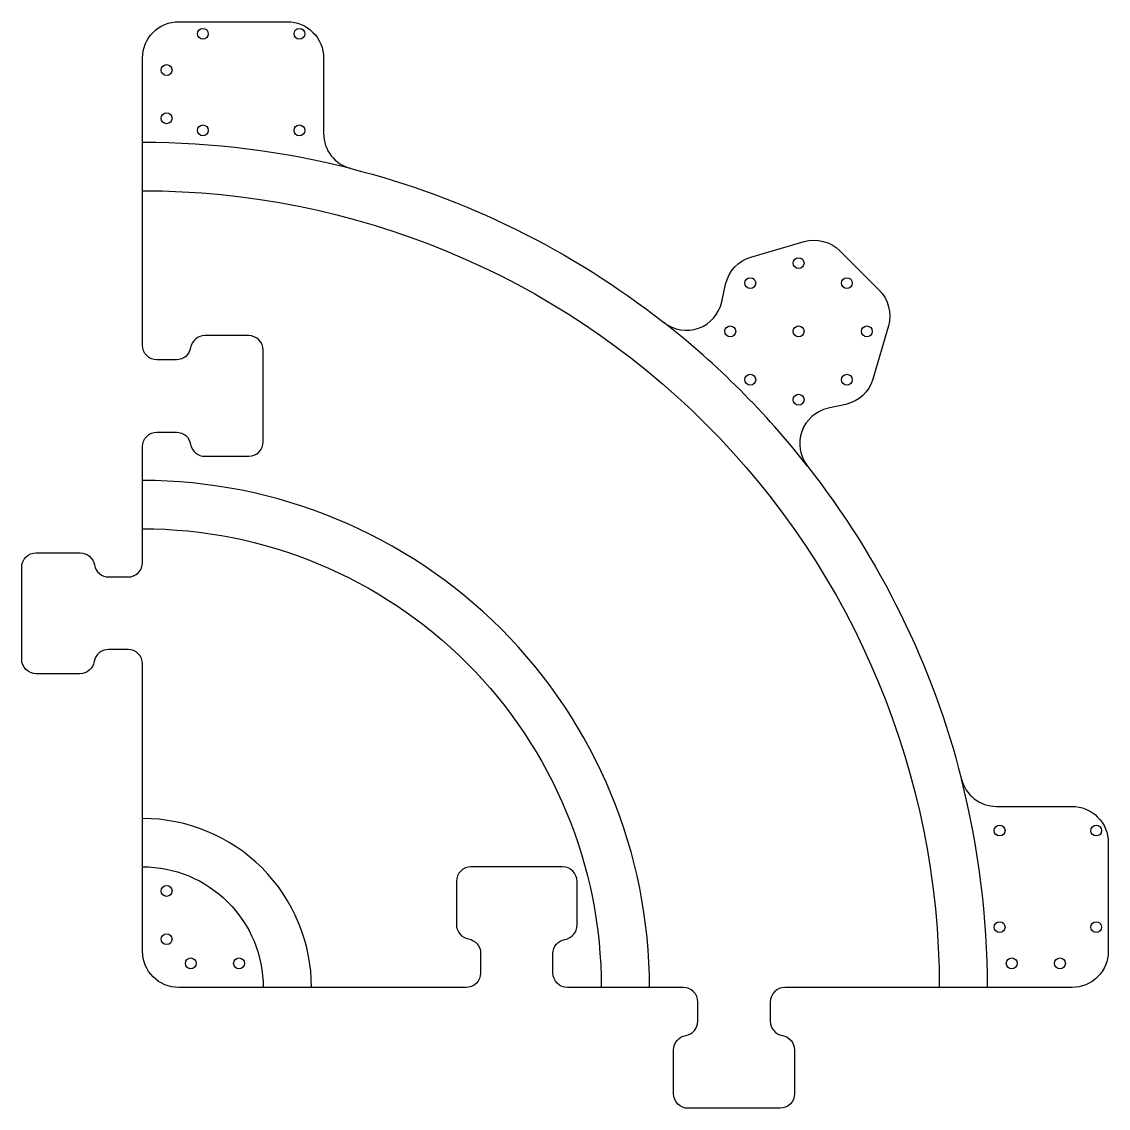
# Model space of a CAD drawing. Extents: x -250 to 200, y -250 to 200.
import ezdxf

# ---------------------------------------------------------------- set-up
doc = ezdxf.new("R2010")
doc.units = 0
doc.layers.get('0').update_dxf_attribs({"linetype": 'CONTINUOUS'})

msp = doc.modelspace()

# ---------------------------------------------------------------- linework, layer by layer
msp.add_lwpolyline([(-220.06, -65.03, -0.365977), (-225.97, -70.03), (-244.03, -70.03, -0.414214), (-250.03, -64.03), (-250.03, -25.98, -0.414214), (-244.03, -19.98), (-225.81, -19.98, -0.365977), (-219.89, -24.98, 0.365977), (-213.97, -29.98), (-206, -29.98, 0.414214), (-200, -23.97), (-200, 24.02, -0.414214), (-194, 30.02), (-185.97, 30.02, -0.365977), (-180.06, 25.02, 0.365977), (-174.14, 20.02), (-156.03, 20.02, 0.414214), (-150.03, 26.03), (-150.03, 63.98, 0.414214), (-156.03, 69.98), (-174.14, 69.98, 0.365977), (-180.06, 64.98, -0.365977), (-185.97, 59.97), (-194, 59.97, -0.414214), (-200, 65.97), (-200, 185, -0.414214), (-185, 200), (-140, 200, -0.414214), (-125, 185), (-125, 153.73, 0.342986), (-113.7, 139.19, -0.104361), (15.99, 75.4, 0.5519), (39.89, 83.95), (41.53, 91.33, -0.273735), (51.98, 102.48), (74.06, 108.91, -0.273735), (88.86, 105.11), (105.11, 88.86, -0.273735), (108.91, 74.06), (102.48, 51.98, -0.273735), (91.33, 41.53), (83.95, 39.89, 0.5519), (75.4, 15.99, -0.104361), (139.19, -113.7, 0.342986), (153.73, -125), (185, -125, -0.414214), (200, -140), (200, -185, -0.414214), (185, -200), (66.02, -200, 0.414214), (60.02, -206), (60.02, -213.97, 0.365977), (65.02, -219.89, -0.365977), (70.02, -225.81), (70.02, -244.03, -0.414214), (64.03, -250.03), (25.98, -250.03, -0.414214), (19.98, -244.03), (19.98, -225.81, -0.365977), (24.98, -219.89, 0.365977), (29.98, -213.97), (29.98, -206, 0.414214), (23.98, -200), (-24.02, -200, -0.414214), (-30.02, -194), (-30.02, -185.97, -0.365977), (-25.02, -180.06, 0.365977), (-20.02, -174.14), (-20.02, -156.03, 0.414214), (-26.02, -150.03), (-63.98, -150.03, 0.414214), (-69.98, -156.03), (-69.98, -173.97, 0.365977), (-64.98, -179.89, -0.365977), (-59.98, -185.81), (-59.98, -194, -0.414214), (-65.97, -200), (-185, -200, -0.414214), (-200, -185), (-200, -66.03, 0.414214), (-206, -60.03), (-214.14, -60.03, 0.365977)], format="xyb", close=True)
for points in [[(-113.7, 139.19, 0.062367), (-200, 150)], [(-200, 130, -0.414214), (130, -200)], [(75.4, 15.99, 0.06023), (15.99, 75.4, 0.104361)], [(10, -200, 0.414214), (-200, 10)], [(-200, -10, -0.414214), (-10, -200)], [(150, -200, 0.062367), (139.19, -113.7, 0.104361)], [(-130, -200, 0.414214), (-200, -130)], [(-200, -150, -0.414214), (-150, -200)]]:
    msp.add_lwpolyline(points, format="xyb")
for centre in [(-175, 195), (-135, 195), (-190, 180), (-190, 160), (-175, 155), (-135, 155), (71.73, 100.01), (51.73, 91.73), (91.73, 91.73), (43.44, 71.73), (71.73, 71.73), (100.01, 71.73), (51.73, 51.73), (91.73, 51.73), (71.73, 43.44), (155, -135), (195, -135), (-190, -160), (155, -175), (195, -175), (-190, -180), (-180, -190), (-160, -190), (160, -190), (180, -190)]:
    msp.add_circle(centre, 2.25)

doc.saveas('drawing.dxf')
